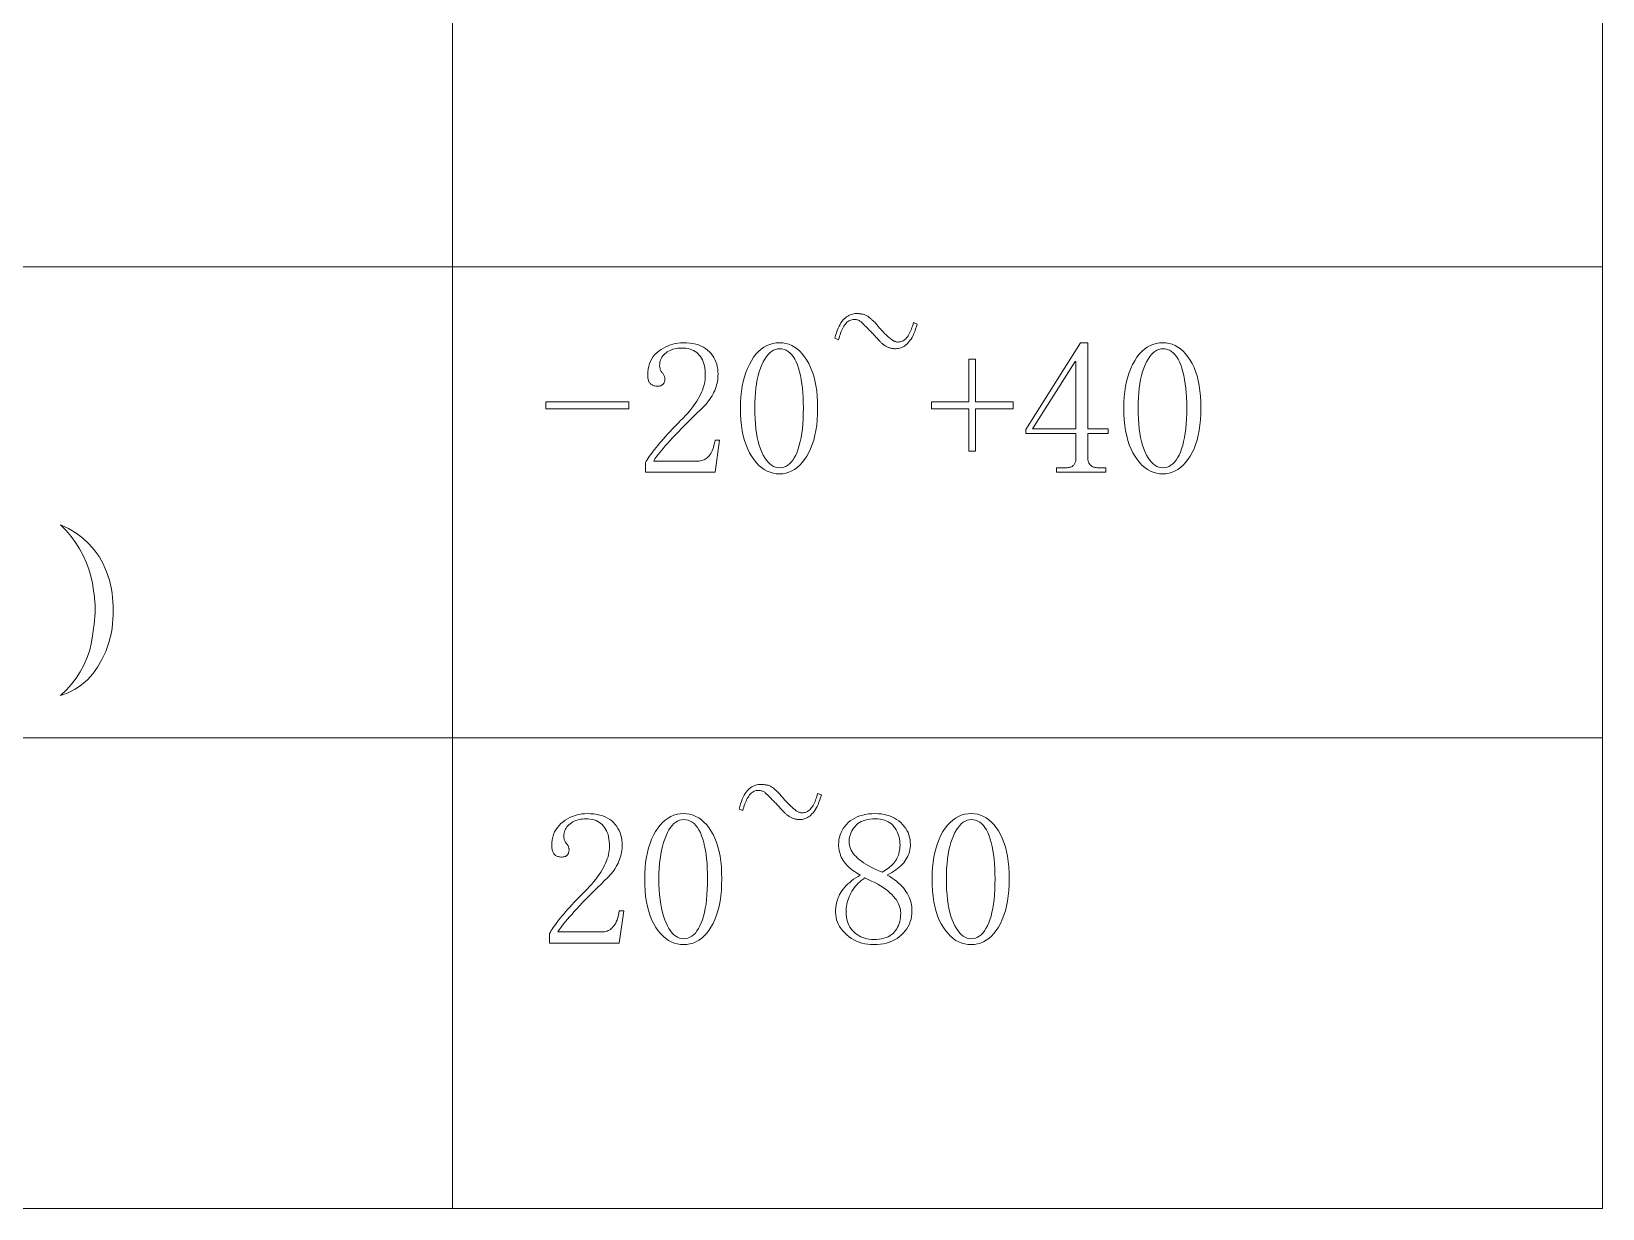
# Model space of a CAD drawing. Extents: x 1 to 297, y 1 to 210.
# Drawn here: x 201.33 to 219.32, y 29.56 to 43.04 of the extents above; entities that cross this region are included whole.
import ezdxf

# ---------------------------------------------------------------- set-up
doc = ezdxf.new("R2010")
doc.units = 0

msp = doc.modelspace()

# ---------------------------------------------------------------- linework, layer by layer
at = {"color": 7, "lineweight": 13}
for p, q in [((206.155, 56.508), (206.155, 29.565)), ((219.321, 56.508), (219.321, 29.565)), ((1.306, 40.342), (219.321, 40.342)), ((1.306, 34.953), (219.321, 34.953)), ((1.306, 29.565), (219.321, 29.565))]:
    msp.add_line(p, q, dxfattribs=at)
for points in [[(210.918, 39.628), (210.909, 39.636), (210.901, 39.645), (210.893, 39.653), (210.885, 39.661), (210.877, 39.668), (210.869, 39.676), (210.862, 39.684), (210.855, 39.691), (210.847, 39.698), (210.84, 39.705), (210.833, 39.711), (210.826, 39.717), (210.818, 39.722), (210.81, 39.727), (210.802, 39.731), (210.793, 39.734), (210.784, 39.736), (210.775, 39.738), (210.765, 39.739), (210.755, 39.739), (210.741, 39.739), (210.728, 39.737), (210.716, 39.733), (210.704, 39.729), (210.693, 39.723), (210.682, 39.716), (210.671, 39.708), (210.661, 39.698), (210.652, 39.687), (210.643, 39.675), (210.635, 39.662), (210.627, 39.648), (210.619, 39.633), (210.612, 39.617), (210.605, 39.601), (210.598, 39.584), (210.592, 39.566), (210.586, 39.547), (210.58, 39.528), (210.575, 39.508), (210.532, 39.525), (210.541, 39.556), (210.55, 39.586), (210.56, 39.613), (210.57, 39.639), (210.58, 39.662), (210.591, 39.683), (210.602, 39.702), (210.614, 39.72), (210.626, 39.735), (210.639, 39.748), (210.652, 39.759), (210.665, 39.769), (210.679, 39.778), (210.693, 39.786), (210.707, 39.793), (210.721, 39.798), (210.735, 39.802), (210.75, 39.805), (210.765, 39.807), (210.78, 39.808), (210.787, 39.808), (210.795, 39.807), (210.802, 39.807), (210.809, 39.806), (210.817, 39.806), (210.825, 39.805), (210.833, 39.804), (210.841, 39.802), (210.849, 39.801), (210.858, 39.799), (210.866, 39.797), (210.875, 39.794), (210.883, 39.791), (210.892, 39.787), (210.9, 39.782), (210.909, 39.777), (210.918, 39.77), (210.926, 39.763), (210.935, 39.756), (210.943, 39.748), (210.95, 39.742), (210.957, 39.736), (210.965, 39.73), (210.972, 39.723), (210.98, 39.716), (210.988, 39.708), (210.996, 39.699), (211.004, 39.69), (211.012, 39.681), (211.02, 39.671), (211.029, 39.66), (211.037, 39.651), (211.045, 39.641), (211.053, 39.632), (211.061, 39.623), (211.069, 39.615), (211.076, 39.607), (211.084, 39.599), (211.091, 39.592), (211.098, 39.585), (211.106, 39.576), (211.115, 39.568), (211.123, 39.56), (211.131, 39.553), (211.139, 39.545), (211.147, 39.538), (211.156, 39.531), (211.163, 39.525), (211.171, 39.518), (211.179, 39.512), (211.187, 39.506), (211.194, 39.501), (211.202, 39.497), (211.209, 39.493), (211.217, 39.49), (211.224, 39.487), (211.231, 39.485), (211.238, 39.483), (211.245, 39.482), (211.252, 39.482), (211.265, 39.483), (211.278, 39.484), (211.291, 39.487), (211.303, 39.492), (211.314, 39.497), (211.325, 39.504), (211.335, 39.511), (211.345, 39.52), (211.354, 39.531), (211.363, 39.542), (211.372, 39.554), (211.38, 39.568), (211.387, 39.582), (211.395, 39.597), (211.402, 39.613), (211.409, 39.629), (211.415, 39.647), (211.421, 39.665), (211.427, 39.685), (211.432, 39.705), (211.475, 39.688), (211.466, 39.658), (211.457, 39.63), (211.447, 39.603), (211.437, 39.579), (211.427, 39.556), (211.416, 39.535), (211.404, 39.516), (211.392, 39.498), (211.38, 39.483), (211.368, 39.469), (211.355, 39.457), (211.341, 39.446), (211.328, 39.436), (211.314, 39.428), (211.3, 39.421), (211.286, 39.415), (211.271, 39.411), (211.257, 39.407), (211.241, 39.406), (211.226, 39.405), (211.219, 39.405), (211.212, 39.405), (211.205, 39.406), (211.198, 39.407), (211.191, 39.408), (211.184, 39.409), (211.176, 39.411), (211.169, 39.413), (211.161, 39.415), (211.153, 39.418), (211.146, 39.421), (211.138, 39.424), (211.13, 39.427), (211.122, 39.431), (211.114, 39.436), (211.105, 39.441), (211.097, 39.446), (211.089, 39.452), (211.08, 39.458), (211.072, 39.465), (211.067, 39.47), (211.061, 39.476), (211.055, 39.482), (211.049, 39.489), (211.042, 39.496), (211.035, 39.503), (211.027, 39.511), (211.02, 39.52), (211.012, 39.529), (211.003, 39.538), (210.995, 39.547), (210.986, 39.556), (210.978, 39.566), (210.969, 39.575), (210.96, 39.584), (210.952, 39.593), (210.943, 39.602), (210.935, 39.61), (210.926, 39.619)], [(209.049, 39.096), (209.048, 39.126), (209.046, 39.155), (209.043, 39.182), (209.038, 39.208), (209.032, 39.232), (209.024, 39.255), (209.015, 39.277), (209.005, 39.297), (208.993, 39.315), (208.98, 39.332), (208.966, 39.347), (208.95, 39.361), (208.933, 39.374), (208.915, 39.384), (208.895, 39.393), (208.874, 39.4), (208.851, 39.406), (208.827, 39.41), (208.801, 39.413), (208.775, 39.413), (208.754, 39.413), (208.735, 39.411), (208.716, 39.408), (208.697, 39.405), (208.679, 39.4), (208.662, 39.393), (208.645, 39.386), (208.629, 39.378), (208.614, 39.368), (208.599, 39.358), (208.585, 39.346), (208.573, 39.334), (208.562, 39.322), (208.552, 39.308), (208.544, 39.295), (208.538, 39.28), (208.533, 39.265), (208.529, 39.249), (208.527, 39.233), (208.526, 39.216), (208.526, 39.206), (208.527, 39.196), (208.529, 39.187), (208.531, 39.178), (208.534, 39.169), (208.537, 39.161), (208.541, 39.153), (208.545, 39.145), (208.55, 39.138), (208.556, 39.131), (208.562, 39.124), (208.567, 39.117), (208.571, 39.11), (208.575, 39.103), (208.579, 39.096), (208.581, 39.089), (208.583, 39.083), (208.585, 39.076), (208.586, 39.069), (208.586, 39.062), (208.586, 39.054), (208.585, 39.046), (208.584, 39.038), (208.583, 39.031), (208.581, 39.025), (208.578, 39.018), (208.576, 39.013), (208.572, 39.007), (208.569, 39.002), (208.565, 38.998), (208.56, 38.994), (208.555, 38.99), (208.55, 38.987), (208.544, 38.984), (208.538, 38.982), (208.531, 38.98), (208.524, 38.978), (208.517, 38.977), (208.509, 38.977), (208.5, 38.976), (208.49, 38.977), (208.481, 38.977), (208.472, 38.979), (208.463, 38.981), (208.454, 38.984), (208.446, 38.987), (208.439, 38.991), (208.432, 38.995), (208.425, 39.001), (208.419, 39.006), (208.413, 39.013), (208.408, 39.02), (208.404, 39.028), (208.4, 39.036), (208.397, 39.046), (208.394, 39.056), (208.392, 39.067), (208.39, 39.079), (208.389, 39.092), (208.389, 39.105), (208.39, 39.14), (208.394, 39.173), (208.401, 39.205), (208.41, 39.235), (208.421, 39.263), (208.435, 39.29), (208.452, 39.315), (208.471, 39.338), (208.493, 39.359), (208.518, 39.379), (208.544, 39.397), (208.57, 39.413), (208.596, 39.427), (208.623, 39.439), (208.65, 39.45), (208.678, 39.458), (208.706, 39.465), (208.734, 39.47), (208.763, 39.472), (208.792, 39.473), (208.832, 39.472), (208.87, 39.469), (208.906, 39.464), (208.939, 39.457), (208.971, 39.448), (209, 39.436), (209.027, 39.423), (209.052, 39.408), (209.075, 39.39), (209.096, 39.371), (209.115, 39.349), (209.132, 39.327), (209.146, 39.304), (209.159, 39.28), (209.17, 39.255), (209.179, 39.229), (209.186, 39.201), (209.191, 39.173), (209.194, 39.144), (209.195, 39.113), (209.194, 39.093), (209.193, 39.072), (209.191, 39.052), (209.187, 39.031), (209.183, 39.011), (209.178, 38.99), (209.172, 38.969), (209.165, 38.949), (209.157, 38.928), (209.148, 38.908), (209.138, 38.887), (209.127, 38.867), (209.114, 38.847), (209.101, 38.827), (209.087, 38.807), (209.071, 38.787), (209.054, 38.768), (209.037, 38.749), (209.018, 38.73), (208.998, 38.711), (208.949, 38.663), (208.903, 38.618), (208.859, 38.575), (208.817, 38.533), (208.778, 38.493), (208.741, 38.455), (208.706, 38.419), (208.674, 38.384), (208.644, 38.351), (208.616, 38.321), (208.591, 38.292), (208.567, 38.265), (208.546, 38.239), (208.527, 38.216), (208.51, 38.195), (208.495, 38.176), (208.483, 38.159), (208.472, 38.144), (208.464, 38.13), (208.458, 38.119), (208.963, 38.119), (208.979, 38.12), (208.993, 38.122), (209.007, 38.125), (209.021, 38.129), (209.034, 38.134), (209.047, 38.141), (209.059, 38.149), (209.07, 38.158), (209.081, 38.168), (209.092, 38.179), (209.102, 38.192), (209.111, 38.206), (209.12, 38.221), (209.128, 38.237), (209.135, 38.254), (209.141, 38.273), (209.147, 38.293), (209.152, 38.314), (209.157, 38.336), (209.16, 38.359), (209.212, 38.359), (209.16, 37.991), (208.363, 37.991), (208.363, 38.102), (208.372, 38.118), (208.383, 38.135), (208.394, 38.152), (208.407, 38.171), (208.42, 38.19), (208.435, 38.21), (208.451, 38.231), (208.468, 38.253), (208.486, 38.276), (208.505, 38.299), (208.525, 38.324), (208.547, 38.349), (208.57, 38.375), (208.594, 38.402), (208.619, 38.43), (208.646, 38.459), (208.674, 38.488), (208.704, 38.519), (208.734, 38.55), (208.766, 38.582), (208.795, 38.611), (208.821, 38.64), (208.847, 38.668), (208.87, 38.696), (208.893, 38.723), (208.913, 38.751), (208.932, 38.778), (208.95, 38.804), (208.966, 38.83), (208.98, 38.856), (208.993, 38.882), (209.005, 38.907), (209.015, 38.932), (209.024, 38.956), (209.032, 38.981), (209.038, 39.004), (209.043, 39.028), (209.046, 39.051), (209.048, 39.074)], [(209.898, 37.973), (209.861, 37.975), (209.825, 37.981), (209.79, 37.991), (209.756, 38.005), (209.724, 38.023), (209.693, 38.044), (209.663, 38.07), (209.634, 38.1), (209.607, 38.133), (209.58, 38.171), (209.556, 38.212), (209.534, 38.256), (209.515, 38.304), (209.498, 38.354), (209.484, 38.408), (209.472, 38.466), (209.463, 38.526), (209.457, 38.59), (209.453, 38.657), (209.452, 38.728), (209.453, 38.793), (209.457, 38.856), (209.463, 38.917), (209.472, 38.975), (209.483, 39.03), (209.497, 39.083), (209.513, 39.133), (209.531, 39.18), (209.553, 39.225), (209.576, 39.268), (209.602, 39.307), (209.629, 39.342), (209.657, 39.373), (209.687, 39.399), (209.719, 39.422), (209.752, 39.441), (209.786, 39.455), (209.822, 39.465), (209.859, 39.471), (209.898, 39.473), (209.935, 39.471), (209.97, 39.466), (210.005, 39.456), (210.038, 39.442), (210.07, 39.424), (210.101, 39.402), (210.13, 39.377), (210.158, 39.347), (210.185, 39.314), (210.21, 39.276), (210.234, 39.235), (210.255, 39.191), (210.274, 39.144), (210.29, 39.094), (210.304, 39.041), (210.315, 38.984), (210.324, 38.925), (210.33, 38.862), (210.334, 38.796), (210.335, 38.728), (210.334, 38.659), (210.33, 38.593), (210.324, 38.53), (210.315, 38.471), (210.304, 38.414), (210.29, 38.36), (210.274, 38.309), (210.255, 38.261), (210.234, 38.217), (210.21, 38.175), (210.185, 38.137), (210.158, 38.102), (210.13, 38.072), (210.101, 38.046), (210.07, 38.024), (210.038, 38.006), (210.005, 37.992), (209.97, 37.981), (209.935, 37.975)], [(209.898, 39.405), (209.874, 39.403), (209.851, 39.397), (209.829, 39.388), (209.808, 39.375), (209.787, 39.359), (209.768, 39.339), (209.749, 39.315), (209.73, 39.287), (209.713, 39.256), (209.696, 39.221), (209.681, 39.182), (209.667, 39.142), (209.655, 39.099), (209.644, 39.053), (209.635, 39.005), (209.628, 38.955), (209.622, 38.902), (209.618, 38.846), (209.616, 38.788), (209.615, 38.728), (209.616, 38.664), (209.618, 38.603), (209.622, 38.545), (209.628, 38.49), (209.635, 38.438), (209.644, 38.389), (209.655, 38.343), (209.667, 38.3), (209.681, 38.259), (209.696, 38.222), (209.713, 38.188), (209.73, 38.157), (209.749, 38.13), (209.768, 38.107), (209.787, 38.087), (209.808, 38.071), (209.829, 38.058), (209.851, 38.049), (209.874, 38.044), (209.898, 38.042), (209.923, 38.044), (209.947, 38.049), (209.97, 38.058), (209.992, 38.071), (210.012, 38.087), (210.032, 38.107), (210.05, 38.13), (210.068, 38.157), (210.084, 38.188), (210.099, 38.222), (210.113, 38.259), (210.125, 38.3), (210.136, 38.343), (210.146, 38.389), (210.154, 38.438), (210.16, 38.49), (210.165, 38.545), (210.169, 38.603), (210.171, 38.664), (210.172, 38.728), (210.171, 38.788), (210.169, 38.846), (210.166, 38.902), (210.161, 38.955), (210.155, 39.005), (210.147, 39.053), (210.138, 39.099), (210.128, 39.142), (210.116, 39.182), (210.103, 39.221), (210.089, 39.256), (210.073, 39.287), (210.056, 39.315), (210.037, 39.339), (210.018, 39.359), (209.996, 39.375), (209.974, 39.388), (209.95, 39.397), (209.924, 39.403)], [(213.429, 38.153), (213.429, 38.142), (213.43, 38.131), (213.432, 38.121), (213.435, 38.111), (213.438, 38.102), (213.441, 38.094), (213.446, 38.086), (213.451, 38.079), (213.457, 38.073), (213.463, 38.068), (213.47, 38.063), (213.478, 38.058), (213.486, 38.055), (213.495, 38.051), (213.504, 38.048), (213.514, 38.046), (213.524, 38.044), (213.535, 38.043), (213.546, 38.042), (213.558, 38.042), (213.635, 38.042), (213.635, 37.991), (213.069, 37.991), (213.069, 38.042), (213.163, 38.042), (213.177, 38.042), (213.189, 38.043), (213.201, 38.044), (213.212, 38.046), (213.222, 38.048), (213.232, 38.051), (213.24, 38.055), (213.248, 38.058), (213.256, 38.063), (213.262, 38.068), (213.268, 38.073), (213.273, 38.079), (213.277, 38.086), (213.281, 38.094), (213.284, 38.102), (213.287, 38.111), (213.289, 38.121), (213.291, 38.131), (213.292, 38.142), (213.292, 38.153), (213.292, 38.436), (212.718, 38.436), (212.718, 38.479), (213.343, 39.473), (213.429, 39.473), (213.429, 38.488), (213.66, 38.488), (213.66, 38.436), (213.429, 38.436)], [(214.286, 37.973), (214.249, 37.975), (214.213, 37.981), (214.178, 37.991), (214.145, 38.005), (214.113, 38.023), (214.081, 38.044), (214.052, 38.07), (214.023, 38.1), (213.995, 38.133), (213.969, 38.171), (213.945, 38.212), (213.923, 38.256), (213.903, 38.304), (213.887, 38.354), (213.873, 38.408), (213.861, 38.466), (213.852, 38.526), (213.846, 38.59), (213.842, 38.657), (213.84, 38.728), (213.842, 38.793), (213.845, 38.856), (213.852, 38.917), (213.86, 38.975), (213.872, 39.03), (213.885, 39.083), (213.901, 39.133), (213.92, 39.18), (213.941, 39.225), (213.965, 39.268), (213.99, 39.307), (214.017, 39.342), (214.046, 39.373), (214.076, 39.399), (214.107, 39.422), (214.14, 39.441), (214.174, 39.455), (214.21, 39.465), (214.247, 39.471), (214.286, 39.473), (214.323, 39.471), (214.359, 39.466), (214.394, 39.456), (214.427, 39.442), (214.459, 39.424), (214.489, 39.402), (214.519, 39.377), (214.547, 39.347), (214.574, 39.314), (214.599, 39.276), (214.623, 39.235), (214.644, 39.191), (214.662, 39.144), (214.679, 39.094), (214.692, 39.041), (214.703, 38.984), (214.712, 38.925), (214.718, 38.862), (214.722, 38.796), (214.723, 38.728), (214.722, 38.659), (214.718, 38.593), (214.712, 38.53), (214.703, 38.471), (214.692, 38.414), (214.679, 38.36), (214.662, 38.309), (214.644, 38.261), (214.623, 38.217), (214.599, 38.175), (214.574, 38.137), (214.547, 38.102), (214.519, 38.072), (214.489, 38.046), (214.459, 38.024), (214.427, 38.006), (214.394, 37.992), (214.359, 37.981), (214.323, 37.975)], [(214.286, 39.405), (214.263, 39.403), (214.24, 39.397), (214.218, 39.388), (214.196, 39.375), (214.176, 39.359), (214.156, 39.339), (214.137, 39.315), (214.119, 39.287), (214.101, 39.256), (214.085, 39.221), (214.069, 39.182), (214.055, 39.142), (214.043, 39.099), (214.033, 39.053), (214.024, 39.005), (214.016, 38.955), (214.011, 38.902), (214.007, 38.846), (214.004, 38.788), (214.003, 38.728), (214.004, 38.664), (214.007, 38.603), (214.011, 38.545), (214.016, 38.49), (214.024, 38.438), (214.033, 38.389), (214.043, 38.343), (214.055, 38.3), (214.069, 38.259), (214.085, 38.222), (214.101, 38.188), (214.119, 38.157), (214.137, 38.13), (214.156, 38.107), (214.176, 38.087), (214.196, 38.071), (214.218, 38.058), (214.24, 38.049), (214.263, 38.044), (214.286, 38.042), (214.311, 38.044), (214.335, 38.049), (214.358, 38.058), (214.38, 38.071), (214.401, 38.087), (214.42, 38.107), (214.439, 38.13), (214.456, 38.157), (214.472, 38.188), (214.488, 38.222), (214.501, 38.259), (214.514, 38.3), (214.525, 38.343), (214.534, 38.389), (214.542, 38.438), (214.549, 38.49), (214.554, 38.545), (214.558, 38.603), (214.56, 38.664), (214.56, 38.728), (214.56, 38.788), (214.558, 38.846), (214.554, 38.902), (214.549, 38.955), (214.543, 39.005), (214.536, 39.053), (214.527, 39.099), (214.517, 39.142), (214.505, 39.182), (214.492, 39.221), (214.477, 39.256), (214.462, 39.287), (214.445, 39.315), (214.426, 39.339), (214.406, 39.359), (214.385, 39.375), (214.362, 39.388), (214.338, 39.397), (214.313, 39.403)], [(212.066, 38.796), (212.066, 39.285), (212.143, 39.285), (212.143, 38.796), (212.572, 38.796), (212.572, 38.719), (212.143, 38.719), (212.143, 38.231), (212.066, 38.231), (212.066, 38.719), (211.638, 38.719), (211.638, 38.796)], [(213.283, 39.259), (212.795, 38.488), (213.292, 38.488), (213.292, 39.259)], [(207.223, 38.719), (207.223, 38.796), (208.175, 38.796), (208.175, 38.719)], [(201.668, 37.391), (201.76, 37.346), (201.845, 37.295), (201.922, 37.238), (201.992, 37.174), (202.054, 37.103), (202.108, 37.026), (202.155, 36.943), (202.195, 36.853), (202.227, 36.756), (202.251, 36.653), (202.257, 36.605), (202.262, 36.557), (202.265, 36.508), (202.268, 36.459), (202.268, 36.409), (202.268, 36.359), (202.265, 36.309), (202.262, 36.258), (202.257, 36.208), (202.251, 36.156), (202.221, 36.044), (202.184, 35.941), (202.141, 35.847), (202.092, 35.761), (202.037, 35.685), (201.975, 35.617), (201.908, 35.559), (201.834, 35.509), (201.754, 35.468), (201.668, 35.436), (201.734, 35.5), (201.793, 35.566), (201.846, 35.635), (201.893, 35.708), (201.934, 35.783), (201.969, 35.862), (201.997, 35.944), (202.019, 36.029), (202.035, 36.117), (202.045, 36.208), (202.052, 36.252), (202.056, 36.296), (202.06, 36.34), (202.062, 36.383), (202.062, 36.426), (202.062, 36.469), (202.06, 36.511), (202.056, 36.553), (202.052, 36.595), (202.045, 36.636), (202.032, 36.721), (202.014, 36.804), (201.99, 36.884), (201.96, 36.963), (201.925, 37.039), (201.885, 37.114), (201.839, 37.186), (201.788, 37.256), (201.731, 37.324)], [(209.82, 34.239), (209.812, 34.248), (209.804, 34.256), (209.796, 34.264), (209.788, 34.272), (209.78, 34.28), (209.772, 34.287), (209.765, 34.295), (209.757, 34.302), (209.75, 34.309), (209.743, 34.316), (209.736, 34.323), (209.729, 34.329), (209.721, 34.334), (209.713, 34.338), (209.705, 34.342), (209.696, 34.345), (209.687, 34.347), (209.677, 34.349), (209.668, 34.35), (209.658, 34.351), (209.644, 34.35), (209.631, 34.348), (209.619, 34.345), (209.607, 34.34), (209.595, 34.334), (209.585, 34.327), (209.574, 34.319), (209.564, 34.309), (209.555, 34.299), (209.546, 34.286), (209.538, 34.273), (209.53, 34.259), (209.522, 34.244), (209.515, 34.229), (209.508, 34.212), (209.501, 34.195), (209.495, 34.177), (209.489, 34.159), (209.483, 34.139), (209.478, 34.119), (209.435, 34.136), (209.444, 34.168), (209.453, 34.197), (209.462, 34.225), (209.472, 34.25), (209.483, 34.273), (209.494, 34.295), (209.505, 34.314), (209.517, 34.331), (209.529, 34.346), (209.542, 34.359), (209.555, 34.371), (209.568, 34.381), (209.582, 34.39), (209.595, 34.398), (209.609, 34.404), (209.624, 34.41), (209.638, 34.414), (209.653, 34.417), (209.668, 34.419), (209.683, 34.419), (209.69, 34.419), (209.697, 34.419), (209.705, 34.418), (209.712, 34.418), (209.72, 34.417), (209.728, 34.416), (209.736, 34.415), (209.744, 34.414), (209.752, 34.412), (209.76, 34.411), (209.769, 34.409), (209.778, 34.406), (209.786, 34.402), (209.795, 34.398), (209.803, 34.393), (209.812, 34.388), (209.82, 34.382), (209.829, 34.375), (209.838, 34.367), (209.846, 34.359), (209.853, 34.354), (209.86, 34.348), (209.868, 34.341), (209.875, 34.334), (209.883, 34.327), (209.89, 34.319), (209.898, 34.311), (209.907, 34.302), (209.915, 34.292), (209.923, 34.282), (209.932, 34.272), (209.94, 34.262), (209.948, 34.253), (209.956, 34.244), (209.964, 34.235), (209.972, 34.226), (209.979, 34.218), (209.986, 34.211), (209.994, 34.203), (210, 34.196), (210.009, 34.188), (210.017, 34.18), (210.026, 34.172), (210.034, 34.164), (210.042, 34.157), (210.05, 34.149), (210.058, 34.143), (210.066, 34.136), (210.074, 34.13), (210.082, 34.123), (210.09, 34.118), (210.097, 34.113), (210.105, 34.108), (210.112, 34.104), (210.119, 34.101), (210.127, 34.098), (210.134, 34.096), (210.141, 34.095), (210.148, 34.094), (210.155, 34.093), (210.168, 34.094), (210.181, 34.096), (210.194, 34.099), (210.205, 34.103), (210.217, 34.108), (210.228, 34.115), (210.238, 34.123), (210.248, 34.132), (210.257, 34.142), (210.266, 34.153), (210.275, 34.166), (210.283, 34.179), (210.29, 34.193), (210.298, 34.208), (210.305, 34.224), (210.311, 34.241), (210.318, 34.258), (210.324, 34.277), (210.329, 34.296), (210.335, 34.316), (210.378, 34.299), (210.369, 34.269), (210.36, 34.241), (210.35, 34.215), (210.34, 34.19), (210.329, 34.167), (210.318, 34.146), (210.307, 34.127), (210.295, 34.11), (210.283, 34.094), (210.27, 34.081), (210.257, 34.068), (210.244, 34.057), (210.231, 34.048), (210.217, 34.039), (210.203, 34.032), (210.189, 34.027), (210.174, 34.022), (210.159, 34.019), (210.144, 34.017), (210.129, 34.016), (210.122, 34.016), (210.115, 34.017), (210.108, 34.017), (210.101, 34.018), (210.094, 34.02), (210.086, 34.021), (210.079, 34.023), (210.071, 34.025), (210.064, 34.027), (210.056, 34.029), (210.048, 34.032), (210.041, 34.035), (210.033, 34.039), (210.025, 34.043), (210.017, 34.047), (210.008, 34.052), (210, 34.058), (209.992, 34.063), (209.983, 34.07), (209.975, 34.076), (209.969, 34.082), (209.964, 34.087), (209.958, 34.094), (209.951, 34.1), (209.945, 34.107), (209.938, 34.115), (209.93, 34.123), (209.923, 34.131), (209.915, 34.14), (209.906, 34.149), (209.898, 34.159), (209.889, 34.168), (209.88, 34.177), (209.872, 34.186), (209.863, 34.195), (209.855, 34.204), (209.846, 34.213), (209.838, 34.222), (209.829, 34.231)], [(207.952, 33.708), (207.951, 33.738), (207.949, 33.767), (207.946, 33.794), (207.941, 33.819), (207.935, 33.844), (207.927, 33.867), (207.918, 33.888), (207.908, 33.908), (207.896, 33.926), (207.883, 33.943), (207.869, 33.959), (207.853, 33.973), (207.836, 33.985), (207.818, 33.996), (207.798, 34.005), (207.776, 34.012), (207.754, 34.018), (207.73, 34.022), (207.704, 34.024), (207.678, 34.025), (207.657, 34.024), (207.638, 34.023), (207.619, 34.02), (207.6, 34.016), (207.582, 34.011), (207.565, 34.005), (207.548, 33.998), (207.532, 33.989), (207.517, 33.98), (207.502, 33.969), (207.488, 33.958), (207.476, 33.946), (207.465, 33.933), (207.455, 33.92), (207.447, 33.906), (207.441, 33.891), (207.436, 33.876), (207.432, 33.861), (207.43, 33.845), (207.429, 33.828), (207.429, 33.818), (207.43, 33.808), (207.432, 33.798), (207.434, 33.789), (207.437, 33.781), (207.44, 33.772), (207.444, 33.764), (207.448, 33.756), (207.453, 33.749), (207.459, 33.742), (207.465, 33.735), (207.47, 33.728), (207.474, 33.721), (207.478, 33.715), (207.482, 33.708), (207.484, 33.701), (207.486, 33.694), (207.488, 33.687), (207.489, 33.68), (207.489, 33.673), (207.489, 33.665), (207.488, 33.657), (207.487, 33.65), (207.486, 33.643), (207.484, 33.636), (207.481, 33.63), (207.479, 33.624), (207.475, 33.619), (207.472, 33.614), (207.468, 33.609), (207.463, 33.605), (207.458, 33.601), (207.453, 33.598), (207.447, 33.595), (207.441, 33.593), (207.434, 33.591), (207.427, 33.59), (207.42, 33.589), (207.412, 33.588), (207.403, 33.588), (207.393, 33.588), (207.384, 33.589), (207.374, 33.59), (207.366, 33.593), (207.357, 33.595), (207.349, 33.599), (207.342, 33.602), (207.335, 33.607), (207.328, 33.612), (207.322, 33.618), (207.316, 33.624), (207.311, 33.631), (207.307, 33.639), (207.303, 33.648), (207.299, 33.657), (207.297, 33.668), (207.295, 33.679), (207.293, 33.69), (207.292, 33.703), (207.292, 33.716), (207.293, 33.751), (207.297, 33.785), (207.303, 33.817), (207.312, 33.847), (207.324, 33.875), (207.338, 33.901), (207.355, 33.926), (207.374, 33.949), (207.396, 33.971), (207.42, 33.991), (207.446, 34.008), (207.473, 34.025), (207.499, 34.039), (207.526, 34.051), (207.553, 34.061), (207.581, 34.07), (207.609, 34.076), (207.637, 34.081), (207.666, 34.084), (207.695, 34.085), (207.735, 34.084), (207.773, 34.081), (207.809, 34.076), (207.842, 34.068), (207.874, 34.059), (207.903, 34.048), (207.93, 34.034), (207.955, 34.019), (207.978, 34.002), (207.999, 33.982), (208.018, 33.961), (208.035, 33.939), (208.049, 33.916), (208.062, 33.891), (208.073, 33.866), (208.082, 33.84), (208.089, 33.813), (208.094, 33.785), (208.097, 33.755), (208.098, 33.725), (208.097, 33.704), (208.096, 33.684), (208.093, 33.663), (208.09, 33.643), (208.086, 33.622), (208.081, 33.601), (208.075, 33.581), (208.067, 33.56), (208.059, 33.54), (208.05, 33.519), (208.04, 33.499), (208.029, 33.478), (208.017, 33.458), (208.004, 33.438), (207.989, 33.418), (207.974, 33.399), (207.957, 33.379), (207.939, 33.36), (207.92, 33.341), (207.9, 33.322), (207.852, 33.275), (207.806, 33.23), (207.762, 33.186), (207.72, 33.144), (207.681, 33.104), (207.644, 33.066), (207.609, 33.03), (207.577, 32.996), (207.547, 32.963), (207.519, 32.932), (207.494, 32.903), (207.47, 32.876), (207.449, 32.851), (207.43, 32.828), (207.413, 32.807), (207.398, 32.787), (207.386, 32.77), (207.375, 32.755), (207.367, 32.742), (207.36, 32.731), (207.866, 32.731), (207.881, 32.731), (207.896, 32.733), (207.91, 32.736), (207.924, 32.74), (207.937, 32.746), (207.949, 32.752), (207.962, 32.76), (207.973, 32.769), (207.984, 32.779), (207.995, 32.791), (208.005, 32.803), (208.014, 32.817), (208.023, 32.832), (208.03, 32.848), (208.038, 32.866), (208.044, 32.884), (208.05, 32.904), (208.055, 32.925), (208.06, 32.947), (208.063, 32.971), (208.115, 32.971), (208.063, 32.602), (207.266, 32.602), (207.266, 32.713), (207.275, 32.729), (207.286, 32.746), (207.297, 32.764), (207.309, 32.782), (207.323, 32.801), (207.338, 32.821), (207.353, 32.842), (207.37, 32.864), (207.388, 32.887), (207.408, 32.911), (207.428, 32.935), (207.45, 32.96), (207.473, 32.986), (207.497, 33.013), (207.522, 33.041), (207.549, 33.07), (207.577, 33.1), (207.606, 33.13), (207.637, 33.161), (207.669, 33.193), (207.697, 33.222), (207.724, 33.251), (207.75, 33.279), (207.773, 33.307), (207.795, 33.335), (207.816, 33.362), (207.835, 33.389), (207.853, 33.416), (207.869, 33.442), (207.883, 33.468), (207.896, 33.493), (207.908, 33.518), (207.918, 33.543), (207.927, 33.568), (207.935, 33.592), (207.941, 33.616), (207.946, 33.639), (207.949, 33.662), (207.951, 33.685)], [(208.8, 32.585), (208.763, 32.587), (208.727, 32.593), (208.693, 32.603), (208.659, 32.616), (208.627, 32.634), (208.596, 32.656), (208.566, 32.681), (208.537, 32.711), (208.51, 32.745), (208.483, 32.782), (208.459, 32.823), (208.437, 32.867), (208.418, 32.915), (208.401, 32.966), (208.387, 33.02), (208.375, 33.077), (208.366, 33.138), (208.36, 33.202), (208.356, 33.269), (208.355, 33.339), (208.356, 33.405), (208.36, 33.468), (208.366, 33.528), (208.375, 33.586), (208.386, 33.641), (208.399, 33.694), (208.416, 33.744), (208.434, 33.792), (208.455, 33.837), (208.479, 33.879), (208.505, 33.918), (208.532, 33.953), (208.56, 33.984), (208.59, 34.011), (208.622, 34.033), (208.654, 34.052), (208.689, 34.066), (208.725, 34.077), (208.762, 34.083), (208.8, 34.085), (208.838, 34.083), (208.873, 34.077), (208.908, 34.067), (208.941, 34.053), (208.973, 34.036), (209.004, 34.014), (209.033, 33.988), (209.061, 33.959), (209.088, 33.925), (209.113, 33.888), (209.137, 33.847), (209.158, 33.803), (209.177, 33.756), (209.193, 33.705), (209.207, 33.652), (209.218, 33.596), (209.226, 33.536), (209.233, 33.474), (209.236, 33.408), (209.238, 33.339), (209.236, 33.27), (209.233, 33.205), (209.226, 33.142), (209.218, 33.082), (209.207, 33.025), (209.193, 32.971), (209.177, 32.921), (209.158, 32.873), (209.137, 32.828), (209.113, 32.786), (209.088, 32.748), (209.061, 32.714), (209.033, 32.684), (209.004, 32.657), (208.973, 32.635), (208.941, 32.617), (208.908, 32.603), (208.873, 32.593), (208.838, 32.587)], [(208.8, 34.016), (208.777, 34.014), (208.754, 34.009), (208.732, 34), (208.711, 33.987), (208.69, 33.97), (208.67, 33.95), (208.651, 33.926), (208.633, 33.898), (208.616, 33.867), (208.599, 33.832), (208.584, 33.794), (208.57, 33.753), (208.558, 33.71), (208.547, 33.665), (208.538, 33.617), (208.531, 33.566), (208.525, 33.513), (208.521, 33.458), (208.518, 33.4), (208.518, 33.339), (208.518, 33.275), (208.521, 33.215), (208.525, 33.157), (208.531, 33.102), (208.538, 33.05), (208.547, 33.001), (208.558, 32.955), (208.57, 32.911), (208.584, 32.871), (208.599, 32.833), (208.616, 32.799), (208.633, 32.769), (208.651, 32.742), (208.67, 32.718), (208.69, 32.698), (208.711, 32.682), (208.732, 32.67), (208.754, 32.661), (208.777, 32.655), (208.8, 32.653), (208.826, 32.655), (208.85, 32.661), (208.873, 32.67), (208.894, 32.682), (208.915, 32.698), (208.935, 32.718), (208.953, 32.742), (208.971, 32.769), (208.987, 32.799), (209.002, 32.833), (209.016, 32.871), (209.028, 32.911), (209.039, 32.955), (209.049, 33.001), (209.057, 33.05), (209.063, 33.102), (209.068, 33.157), (209.072, 33.215), (209.074, 33.275), (209.075, 33.339), (209.074, 33.4), (209.072, 33.458), (209.069, 33.513), (209.064, 33.566), (209.058, 33.617), (209.05, 33.665), (209.041, 33.71), (209.031, 33.753), (209.019, 33.794), (209.006, 33.832), (208.992, 33.867), (208.976, 33.898), (208.959, 33.926), (208.94, 33.95), (208.92, 33.97), (208.899, 33.987), (208.877, 34), (208.853, 34.009), (208.827, 34.014)], [(211.415, 32.971), (211.414, 32.939), (211.41, 32.907), (211.404, 32.877), (211.396, 32.849), (211.385, 32.821), (211.372, 32.794), (211.356, 32.768), (211.338, 32.743), (211.318, 32.719), (211.295, 32.696), (211.27, 32.675), (211.244, 32.656), (211.216, 32.639), (211.186, 32.625), (211.155, 32.613), (211.123, 32.603), (211.089, 32.595), (211.053, 32.589), (211.016, 32.586), (210.978, 32.585), (210.942, 32.586), (210.908, 32.589), (210.874, 32.595), (210.842, 32.603), (210.81, 32.613), (210.78, 32.625), (210.751, 32.639), (210.723, 32.656), (210.695, 32.675), (210.669, 32.696), (210.645, 32.719), (210.623, 32.742), (210.603, 32.766), (210.587, 32.791), (210.573, 32.816), (210.561, 32.842), (210.552, 32.869), (210.546, 32.897), (210.542, 32.925), (210.54, 32.953), (210.541, 32.982), (210.543, 33.01), (210.547, 33.037), (210.552, 33.063), (210.559, 33.088), (210.567, 33.113), (210.576, 33.136), (210.587, 33.159), (210.599, 33.181), (210.613, 33.202), (210.629, 33.222), (210.645, 33.242), (210.663, 33.261), (210.682, 33.28), (210.702, 33.298), (210.724, 33.316), (210.747, 33.333), (210.771, 33.35), (210.797, 33.366), (210.823, 33.382), (210.8, 33.394), (210.778, 33.407), (210.756, 33.421), (210.736, 33.435), (210.717, 33.45), (210.699, 33.465), (210.683, 33.481), (210.667, 33.497), (210.652, 33.514), (210.639, 33.532), (210.627, 33.55), (210.616, 33.569), (210.606, 33.588), (210.598, 33.607), (210.591, 33.627), (210.585, 33.648), (210.581, 33.668), (210.577, 33.69), (210.575, 33.711), (210.575, 33.733), (210.576, 33.762), (210.579, 33.79), (210.585, 33.817), (210.593, 33.843), (210.603, 33.868), (210.615, 33.893), (210.629, 33.916), (210.646, 33.939), (210.665, 33.961), (210.686, 33.982), (210.709, 34.002), (210.734, 34.019), (210.761, 34.034), (210.789, 34.048), (210.819, 34.059), (210.851, 34.068), (210.884, 34.076), (210.919, 34.081), (210.956, 34.084), (210.995, 34.085), (211.03, 34.084), (211.064, 34.081), (211.097, 34.076), (211.128, 34.068), (211.158, 34.059), (211.186, 34.048), (211.213, 34.034), (211.239, 34.019), (211.263, 34.002), (211.286, 33.982), (211.307, 33.961), (211.326, 33.939), (211.343, 33.916), (211.357, 33.893), (211.37, 33.868), (211.38, 33.843), (211.388, 33.817), (211.393, 33.79), (211.396, 33.762), (211.398, 33.733), (211.397, 33.713), (211.395, 33.693), (211.392, 33.673), (211.387, 33.653), (211.382, 33.634), (211.374, 33.615), (211.366, 33.596), (211.356, 33.577), (211.346, 33.559), (211.333, 33.541), (211.32, 33.523), (211.305, 33.505), (211.288, 33.488), (211.27, 33.472), (211.251, 33.456), (211.23, 33.44), (211.208, 33.425), (211.184, 33.41), (211.159, 33.396), (211.132, 33.382), (211.16, 33.365), (211.187, 33.347), (211.212, 33.329), (211.236, 33.311), (211.258, 33.292), (211.279, 33.273), (211.298, 33.254), (211.316, 33.234), (211.332, 33.214), (211.346, 33.193), (211.359, 33.173), (211.371, 33.152), (211.381, 33.13), (211.39, 33.108), (211.398, 33.086), (211.404, 33.064), (211.409, 33.041), (211.412, 33.018), (211.414, 32.994)], [(211.278, 33.725), (211.277, 33.749), (211.275, 33.772), (211.271, 33.794), (211.267, 33.816), (211.26, 33.837), (211.253, 33.858), (211.244, 33.878), (211.234, 33.898), (211.222, 33.917), (211.209, 33.935), (211.195, 33.952), (211.179, 33.967), (211.161, 33.981), (211.142, 33.992), (211.121, 34.002), (211.099, 34.01), (211.075, 34.017), (211.05, 34.021), (211.023, 34.024), (210.995, 34.025), (210.963, 34.024), (210.933, 34.021), (210.906, 34.017), (210.88, 34.011), (210.855, 34.003), (210.833, 33.994), (210.813, 33.983), (210.795, 33.97), (210.778, 33.955), (210.763, 33.939), (210.75, 33.922), (210.739, 33.905), (210.728, 33.887), (210.719, 33.869), (210.712, 33.851), (210.706, 33.833), (210.701, 33.815), (210.697, 33.797), (210.695, 33.778), (210.695, 33.759), (210.696, 33.74), (210.699, 33.722), (210.704, 33.703), (210.711, 33.684), (210.719, 33.666), (210.73, 33.648), (210.743, 33.629), (210.758, 33.611), (210.775, 33.593), (210.793, 33.575), (210.814, 33.557), (210.836, 33.54), (210.86, 33.523), (210.885, 33.506), (210.912, 33.49), (210.941, 33.475), (210.971, 33.459), (211.003, 33.445), (211.037, 33.43), (211.072, 33.416), (211.092, 33.427), (211.111, 33.438), (211.129, 33.449), (211.146, 33.462), (211.162, 33.474), (211.177, 33.487), (211.191, 33.501), (211.204, 33.515), (211.215, 33.53), (211.226, 33.545), (211.236, 33.561), (211.245, 33.577), (211.252, 33.593), (211.259, 33.611), (211.265, 33.628), (211.269, 33.647), (211.273, 33.665), (211.276, 33.685), (211.277, 33.705)], [(212.092, 32.585), (212.055, 32.587), (212.019, 32.593), (211.984, 32.603), (211.951, 32.616), (211.918, 32.634), (211.887, 32.656), (211.857, 32.681), (211.829, 32.711), (211.801, 32.745), (211.775, 32.782), (211.75, 32.823), (211.728, 32.867), (211.709, 32.915), (211.692, 32.966), (211.678, 33.02), (211.667, 33.077), (211.658, 33.138), (211.651, 33.202), (211.647, 33.269), (211.646, 33.339), (211.647, 33.405), (211.651, 33.468), (211.657, 33.528), (211.666, 33.586), (211.677, 33.641), (211.691, 33.694), (211.707, 33.744), (211.726, 33.792), (211.747, 33.837), (211.77, 33.879), (211.796, 33.918), (211.823, 33.953), (211.852, 33.984), (211.882, 34.011), (211.913, 34.033), (211.946, 34.052), (211.98, 34.066), (212.016, 34.077), (212.053, 34.083), (212.092, 34.085), (212.129, 34.083), (212.165, 34.077), (212.199, 34.067), (212.232, 34.053), (212.264, 34.036), (212.295, 34.014), (212.324, 33.988), (212.352, 33.959), (212.379, 33.925), (212.405, 33.888), (212.428, 33.847), (212.449, 33.803), (212.468, 33.756), (212.484, 33.705), (212.498, 33.652), (212.509, 33.596), (212.518, 33.536), (212.524, 33.474), (212.528, 33.408), (212.529, 33.339), (212.528, 33.27), (212.524, 33.205), (212.518, 33.142), (212.509, 33.082), (212.498, 33.025), (212.484, 32.971), (212.468, 32.921), (212.449, 32.873), (212.428, 32.828), (212.405, 32.786), (212.379, 32.748), (212.352, 32.714), (212.324, 32.684), (212.295, 32.657), (212.264, 32.635), (212.232, 32.617), (212.199, 32.603), (212.165, 32.593), (212.129, 32.587)], [(212.092, 34.016), (212.068, 34.014), (212.045, 34.009), (212.023, 34), (212.002, 33.987), (211.982, 33.97), (211.962, 33.95), (211.943, 33.926), (211.925, 33.898), (211.907, 33.867), (211.89, 33.832), (211.875, 33.794), (211.861, 33.753), (211.849, 33.71), (211.838, 33.665), (211.829, 33.617), (211.822, 33.566), (211.816, 33.513), (211.812, 33.458), (211.81, 33.4), (211.809, 33.339), (211.81, 33.275), (211.812, 33.215), (211.816, 33.157), (211.822, 33.102), (211.829, 33.05), (211.838, 33.001), (211.849, 32.955), (211.861, 32.911), (211.875, 32.871), (211.89, 32.833), (211.907, 32.799), (211.925, 32.769), (211.943, 32.742), (211.962, 32.718), (211.982, 32.698), (212.002, 32.682), (212.023, 32.67), (212.045, 32.661), (212.068, 32.655), (212.092, 32.653), (212.117, 32.655), (212.141, 32.661), (212.164, 32.67), (212.186, 32.682), (212.207, 32.698), (212.226, 32.718), (212.245, 32.742), (212.262, 32.769), (212.278, 32.799), (212.293, 32.833), (212.307, 32.871), (212.32, 32.911), (212.33, 32.955), (212.34, 33.001), (212.348, 33.05), (212.355, 33.102), (212.36, 33.157), (212.363, 33.215), (212.365, 33.275), (212.366, 33.339), (212.365, 33.4), (212.363, 33.458), (212.36, 33.513), (212.355, 33.566), (212.349, 33.617), (212.341, 33.665), (212.333, 33.71), (212.322, 33.753), (212.311, 33.794), (212.298, 33.832), (212.283, 33.867), (212.267, 33.898), (212.25, 33.926), (212.232, 33.95), (212.212, 33.97), (212.191, 33.987), (212.168, 34), (212.144, 34.009), (212.119, 34.014)], [(210.66, 32.953), (210.661, 32.927), (210.664, 32.901), (210.669, 32.876), (210.675, 32.852), (210.683, 32.829), (210.693, 32.807), (210.705, 32.787), (210.718, 32.767), (210.733, 32.748), (210.75, 32.731), (210.769, 32.714), (210.788, 32.7), (210.809, 32.687), (210.83, 32.676), (210.852, 32.666), (210.875, 32.659), (210.9, 32.653), (210.925, 32.648), (210.951, 32.646), (210.978, 32.645), (211.009, 32.646), (211.039, 32.648), (211.067, 32.653), (211.093, 32.659), (211.118, 32.666), (211.141, 32.676), (211.162, 32.687), (211.181, 32.7), (211.198, 32.714), (211.213, 32.731), (211.227, 32.748), (211.24, 32.767), (211.25, 32.786), (211.26, 32.806), (211.268, 32.827), (211.275, 32.849), (211.28, 32.872), (211.283, 32.895), (211.285, 32.92), (211.286, 32.945), (211.285, 32.967), (211.282, 32.989), (211.277, 33.011), (211.27, 33.033), (211.26, 33.054), (211.249, 33.075), (211.236, 33.097), (211.22, 33.118), (211.203, 33.138), (211.183, 33.159), (211.162, 33.18), (211.138, 33.2), (211.112, 33.219), (211.085, 33.239), (211.055, 33.258), (211.023, 33.276), (210.989, 33.295), (210.953, 33.313), (210.915, 33.33), (210.875, 33.348), (210.855, 33.334), (210.835, 33.319), (210.817, 33.303), (210.8, 33.287), (210.784, 33.271), (210.768, 33.253), (210.754, 33.235), (210.74, 33.216), (210.728, 33.197), (210.716, 33.176), (210.706, 33.156), (210.696, 33.134), (210.688, 33.113), (210.681, 33.091), (210.674, 33.069), (210.669, 33.047), (210.665, 33.024), (210.663, 33.001), (210.661, 32.977)]]:
    msp.add_lwpolyline(points, close=True, dxfattribs=at)

doc.saveas('drawing.dxf')
